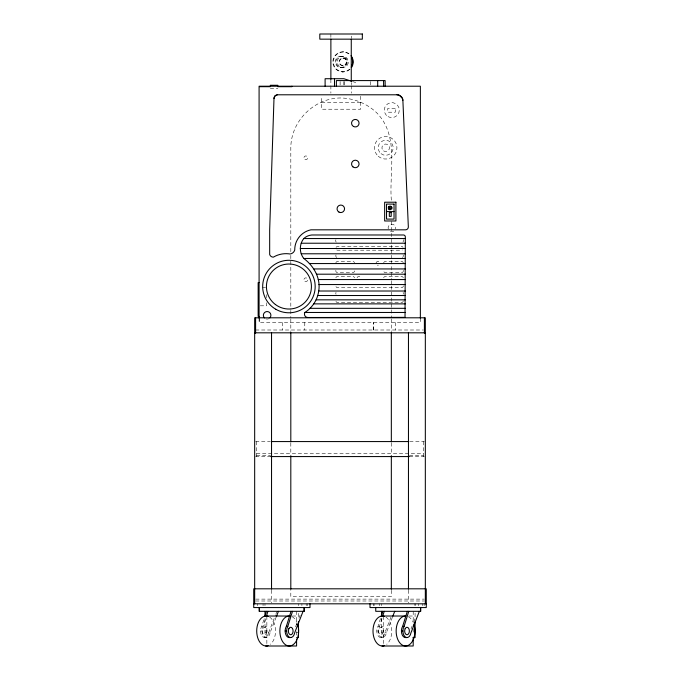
<?xml version="1.0" encoding="UTF-8"?>
<svg xmlns="http://www.w3.org/2000/svg" width="680" height="680" viewBox="0 0 680 680"><rect width="100%" height="100%" fill="white"/><g stroke="black" fill="none" stroke-linecap="round" stroke-linejoin="round"><path stroke-width="0.51" stroke-dasharray="3.4 2.55" d="M276.165 617.151L270.079 632.706L268.617 632.706A6.562 4.114 90 0 1 262.591 636.692A6.562 4.114 90 0 1 261.732 626.365L264.274 618.341M270.079 632.706A6.562 4.114 90 0 1 266.109 637.577A6.562 4.114 -90 0 1 261.995 631.006A6.562 4.114 90 0 1 263.194 626.365L266.05 617.338M390.983 617.151L384.897 632.706A6.562 4.114 90 0 1 380.392 637.517A6.562 4.114 90 0 1 376.813 631.006A6.562 4.114 -90 0 1 378.021 626.365L380.553 618.341M392.445 617.151L386.359 632.706A6.562 4.114 90 0 1 382.389 637.577A6.562 4.114 -90 0 1 378.275 631.006A6.562 4.114 90 0 1 379.482 626.365L382.33 617.338M268.617 632.706L275.459 615.204M275.842 614.236L276.981 611.32M295.528 626.875L296.667 623.96M298.953 618.12L300.093 615.204M411.051 628.821L412.19 625.906M413.712 622.013L415.607 617.151M343.026 51.876L343.51 51.876M340.034 56.321L343.451 56.304A5.635 5.593 -90 0 1 347.233 65.297A5.635 5.593 -90 0 1 337.62 64.107A5.635 5.593 -90 0 1 343.451 56.304M342.771 58.148A3.748 3.723 -90 0 1 345.984 63.784A3.748 3.723 -90 0 1 339.55 63.776A3.748 3.723 -90 0 1 342.771 58.148L343.264 58.148A3.748 3.723 -90 0 1 346.477 63.784A3.748 3.723 -90 0 1 340.034 63.776A3.748 3.723 -90 0 1 343.264 58.148M342.762 65.654L343.255 65.654M340.127 67.498A5.635 5.593 90 0 0 345.958 59.696A5.635 5.593 90 0 0 336.345 58.505A5.635 5.593 90 0 0 340.127 67.498L343.545 67.49M342.507 71.927L343 71.927M270.334 88.561L277.839 88.561M321.521 102.391L360.613 102.391M262.378 287.598L265.54 287.598M260.262 305.804L266.594 305.804L266.594 302.77M255.603 330.004L423.334 330.004M255.603 441.567L270.274 441.567M409.725 441.567L424.397 441.567M256.538 453.747L423.462 453.747M256.538 455.634L270.606 455.634M409.394 455.634L423.462 455.634M255.603 456.569L270.606 456.569M409.394 456.569L424.397 456.569M255.723 599.123L424.277 599.123M255.603 601.001L424.397 601.001M292.341 616.02L296.582 616.02M408.96 616.02L413.202 616.02M261.732 626.365L263.194 626.365M264.988 626.365L266.857 626.365M378.021 626.365L379.482 626.365M381.607 626.365L383.477 626.365M260.534 631.006L261.995 631.006M264.988 631.006L266.857 631.006M376.813 631.006L378.275 631.006M381.607 631.006L383.477 631.006M264.988 632.706L266.857 632.706M296.582 632.706L298.46 632.706M381.607 632.706L383.477 632.706M384.897 632.706L386.359 632.706M264.648 637.577L266.857 637.577M380.927 637.577L383.477 637.577M352.554 81.532L355.453 82.467L355.453 85.28M424.15 603.814L424.15 605.693M423.462 441.567L423.462 456.569M422.501 603.814L422.501 605.693M420.359 318.265L420.359 322.499L259.089 322.499L259.089 318.265M418.523 603.814L418.523 605.693M415.08 613.326L415.08 618.452M413.202 611.32L413.202 622.888M413.202 628.736L413.202 634.262M408.459 590.163L408.459 602.88M395.666 322.499L395.726 330.004M391.332 200.175C389.002 171.317 399.594 135.898 376.609 112.693C366.962 103.59 354.331 98.353 341.071 97.971C314.168 97.801 290.64 121.337 290.81 148.231L290.81 254.244M391.332 221.382L391.332 248.94M391.332 250.002L391.332 254.244M391.332 255.306L391.332 259.548M391.332 260.601L391.332 279.684M391.332 280.747L391.332 284.988M391.332 286.042L391.332 317.849M391.332 318.911L391.332 331.627M391.332 442.935L391.332 454.597M391.332 590.291L391.332 596.649L290.81 596.649L290.81 590.291M383.477 616.361L383.477 645.32M381.607 618.341L381.607 637.577M381.259 603.814L381.259 605.693M379.678 603.814L379.686 605.693M374.085 603.814L374.094 605.693M373.762 603.814L373.762 605.693M370.455 81.532L370.455 86.216M360.613 96.263L360.613 109.225L321.521 109.225L321.521 96.263M351.262 36.066L351.262 38.123M351.262 82.569L351.262 84.694M351.262 85.748L351.262 93.16M344.199 81.532L344.199 86.216M343.868 81.532L343.868 85.28M340.119 81.532L340.119 85.28M330.879 34L330.879 38.123M330.879 79.398L330.879 84.694M330.879 85.748L330.879 93.16M307.53 603.814L307.53 605.693M306.212 603.814L306.212 605.693M304.784 322.499L304.75 330.004M301.903 603.814L301.903 605.693M298.767 603.814L298.75 605.693M298.46 613.326L298.46 618.452M296.582 611.32L296.582 624.852M296.582 631.66L296.582 637.024M290.81 255.306L290.81 309.366M290.81 310.428L290.81 317.849M290.81 318.911L290.81 331.627M290.81 442.935L290.81 454.597M282.396 322.499L282.361 330.004M271.541 590.163L271.541 602.88M266.857 616.361L266.857 645.32M266.594 294.678L266.594 297.712M264.979 603.814L264.979 605.693M264.988 618.341L264.988 637.577M263.058 603.814L263.067 605.693M259.565 318.257L259.565 322.499M257.465 603.814L257.465 605.693M256.538 441.567L256.538 456.569M349.613 69.173A10.021 9.936 -90 0 1 335.563 68.808A10.021 9.936 -90 0 1 335.92 54.629A10.021 9.936 -90 0 1 349.979 54.995M350.098 69.173A10.021 9.936 90 0 1 336.048 68.808A10.021 9.936 90 0 1 336.413 54.629A10.021 9.936 90 0 1 350.464 54.995M292.094 616.7A15.002 9.401 -90 0 1 296.973 622.404M269.697 617.142A15.002 9.401 -90 0 1 275.502 630.351A15.002 9.401 -90 0 1 270.453 644.317M408.374 616.7A15.002 9.401 -90 0 1 413.253 622.404M385.985 617.142A15.002 9.401 -90 0 1 391.782 630.351A15.002 9.401 -90 0 1 386.733 644.317M378.361 265.157A1.878 1.878 0 0 1 377.392 265.157M376.065 262.854A1.878 1.878 0 0 1 379.686 262.854M403.257 270.343A1.878 1.878 0 0 1 401.447 272.697L385.509 272.697A1.878 1.878 0 0 1 383.699 270.343M388.229 228.905A3.748 3.748 0 0 1 391.85 224.179A3.748 3.748 0 0 1 395.479 228.905M393.728 231.175A3.748 3.748 0 0 1 389.98 231.175M335.869 270.343A1.878 1.878 0 0 0 337.679 272.697L352.682 272.697A1.878 1.878 0 0 0 354.493 270.343M403.189 239.675A2.014 2.014 0 0 1 402.866 242.105M336.745 249.942A1.878 1.878 0 0 0 337.679 250.198L401.447 250.198A1.878 1.878 0 0 0 402.381 249.942M336.056 247.384A1.878 1.878 0 0 1 337.679 246.44L401.447 246.44A1.878 1.878 0 0 1 403.07 247.384M335.869 262.837A1.878 1.878 0 0 1 337.679 261.443L352.682 261.443A1.878 1.878 0 0 1 354.493 262.837M383.699 277.839A1.878 1.878 0 0 1 385.509 276.454L401.447 276.454A1.878 1.878 0 0 1 403.257 277.839M383.699 262.837A1.878 1.878 0 0 1 385.509 261.443L401.447 261.443A1.878 1.878 0 0 1 403.257 262.837M403.257 300.764A1.81 1.81 0 0 1 401.447 302.575L337.679 302.575A1.81 1.81 0 0 1 335.869 300.764M336.056 294.27A1.878 1.878 0 0 1 336.056 292.392M335.869 277.839A1.878 1.878 0 0 1 337.679 276.454L352.682 276.454A1.878 1.878 0 0 1 354.493 277.839M403.325 285.829A1.878 1.878 0 0 1 401.447 287.7L337.679 287.7A1.878 1.878 0 0 1 335.809 285.829M336.745 257.448A1.878 1.878 0 0 1 336.056 254.881M403.07 292.392A1.878 1.878 0 0 1 403.07 294.27M357.076 277.805A1.878 1.878 0 0 1 360.706 277.805M336.26 242.105A2.014 2.014 0 0 1 335.937 239.675M269.008 318.563A3.748 3.748 0 0 1 265.26 318.563M403.07 254.881A1.878 1.878 0 0 1 402.381 257.448M347.166 62.585C346.868 68.332 338.427 69.122 336.413 64.107A4.955 4.573 90 0 1 336.37 59.789C338.589 53.95 348.33 56.151 347.166 62.585M395.258 108.451L387.762 108.451L387.762 112.208L395.258 112.208L395.258 108.451M415.046 605.693L415.046 603.814L415.029 605.693M373.277 330.004L373.277 322.499L373.226 330.004M266.373 633.556A3.748 2.354 -90 0 0 265.166 627.351A3.748 2.354 -90 0 0 262.403 632.128A3.748 2.354 -90 0 0 266.373 633.556M382.653 633.556A3.748 2.354 -90 0 0 381.446 627.351A3.748 2.354 -90 0 0 378.683 632.128A3.748 2.354 -90 0 0 382.653 633.556M388.067 116.629A7.505 7.505 0 0 0 399.322 110.126A7.505 7.505 0 0 0 388.067 103.632A7.505 7.505 0 0 0 388.067 116.629M381.021 153.671A7.505 7.505 0 0 0 393.108 148.894A7.505 7.505 0 0 0 382.925 140.819A7.505 7.505 0 0 0 381.021 153.671M304.878 159.443A1.878 1.878 0 0 0 307.692 157.819A1.878 1.878 0 0 0 304.878 156.196A1.878 1.878 0 0 0 304.878 159.443M383.52 150.858A3.748 3.748 0 0 0 389.419 148.13A3.748 3.748 0 0 0 384.115 144.389A3.748 3.748 0 0 0 383.52 150.858M378.225 156.213A11.254 11.254 0 0 0 396.712 150.042A11.254 11.254 0 0 0 382.118 137.122A11.254 11.254 0 0 0 378.225 156.213M304.878 281.367A1.878 1.878 0 0 0 307.692 279.743A1.878 1.878 0 0 0 304.878 278.12A1.878 1.878 0 0 0 304.878 281.367"/><path stroke-width="1.02" d="M388.365 208.225L388.374 207.63M391.723 209.066L392.096 207.731L391.416 206.533M273.998 98.303L269.679 229.823L269.679 254.473A3.774 3.774 0 0 0 273.411 257.133A24.854 24.854 0 0 1 288.915 253.827L289.952 253.997A5.593 5.593 0 0 0 294.738 250.027A20.315 20.315 0 0 1 310.938 229.823L405.467 229.823A2.873 2.873 0 0 0 408.34 226.831L402.883 100.428A6.349 6.095 0 0 0 402.365 98.252L399.194 95.217A5.644 5.38 0 0 0 397.001 94.792L277.618 94.792L275.102 95.812L273.998 98.303A3.629 3.629 0 0 1 277.159 94.817M318.716 291.014C320.883 278.162 313.795 265.957 303.79 258.468C299.2 252.841 299.2 244.171 303.79 238.544A13.319 13.319 0 0 1 313.93 234.982L403.452 234.982A1.87 1.87 0 0 1 405.322 236.852L405.034 317.356L307.793 317.5A3.357 3.357 0 0 1 304.887 312.469C312.324 307.692 317.534 299.863 318.716 291.014L405.322 291.014M388.374 207.697L388.493 207.238M290.734 637.577L289.272 637.577A6.562 4.114 -90 0 1 285.473 633.522A6.562 4.114 -90 0 1 286.365 626.365L291.031 611.32M303.076 611.32L294.703 632.706A6.562 4.114 -90 0 1 288.677 636.692A6.562 4.114 -90 0 1 287.827 626.365L292.493 611.32M407.014 637.577L405.552 637.577A6.562 4.114 -90 0 1 401.752 633.522A6.562 4.114 -90 0 1 402.645 626.365L407.32 611.32M419.356 611.32L410.992 632.706A6.562 4.114 -90 0 1 404.957 636.692A6.562 4.114 -90 0 1 404.107 626.365L408.774 611.32M264.902 616.335L266.483 611.32M266.365 616.335L267.945 611.32M381.183 616.335L382.763 611.32M382.644 616.335L384.225 611.32M276.548 616.182L278.443 611.32M392.827 616.182L394.731 611.32M388.518 207.256L388.773 206.788M388.773 206.856L389.504 206.269L389.13 206.542M390.949 209.559L389.512 209.559M389.563 206.32L391.416 206.609M259.565 86.691L270.334 86.691L270.334 85.28L277.839 85.28L277.839 86.691L291.899 86.691L291.899 86.216M386.529 211.59L394.034 211.59M303.79 238.544L405.322 238.544M301.197 243.227L405.322 243.227M300.297 248.506L405.322 248.506M301.197 253.784L405.322 253.784M303.79 258.468L405.322 258.468M309.349 263.56L405.322 263.56M313.871 268.94L405.322 268.94M316.557 274.193L405.322 274.193M318.223 279.548L405.322 279.548M259.089 282.625L258.153 282.625L258.153 316.387L259.089 316.387M318.911 284.554L405.322 284.554M317.73 295.519L405.322 295.519M316.098 299.837L405.322 299.837M313.871 303.875L405.322 303.875M309.918 308.329L405.322 308.329M304.887 312.469L405.322 312.469M254.668 332.809L425.332 332.809M254.668 333.004L255.603 333.004M424.397 333.004L425.332 333.004M271.328 441.567L408.671 441.567M270.606 456.569L409.394 456.569M253.725 603.814L426.275 603.814M266.517 616.02L290.216 616.02M382.798 616.02L405.96 616.02A15.002 9.401 -90 0 0 396.227 632.969A15.002 9.401 -90 0 0 408.382 645.32A15.002 9.401 -90 0 0 413.89 624.078M286.365 626.365L287.827 626.365M402.645 626.365L404.107 626.365M285.158 631.006L286.62 631.006M401.438 631.006L402.9 631.006M296.582 637.577L298.46 637.577L298.46 621.503M413.202 637.577L415.08 637.577L415.08 621.503M265.701 646L296.582 646L296.582 639.072M381.981 646L413.202 646L413.202 637.296M390.464 206.142L391.365 206.567M389.929 209.746L389.462 209.542M351.594 81.218L343.868 78.718L325.108 78.718L325.108 86.216M389.462 209.61L388.739 208.998M389.045 209.363L388.365 208.148M425.332 603.814L425.332 317.798L254.668 317.798L254.668 603.814M424.397 317.798L424.397 332.809M420.699 607.563L420.699 611.32L375.734 611.32L375.768 607.563M420.546 607.563L420.546 611.32M420.359 318.265L420.359 86.216L259.089 86.216L259.089 318.265M408.459 332.809L408.459 589.11M391.332 332.69L391.332 441.881M391.332 455.66L391.332 589.229M385.135 86.216L385.135 80.588L336.37 80.588L336.37 86.216M383.579 80.588L383.579 86.216M383.477 645.32L383.477 646M381.607 611.32L381.607 616.412M377.697 80.588L377.697 86.216M370.005 603.814L370.005 607.563L426.275 607.563L426.275 588.812L253.725 588.812L253.725 607.563L309.995 607.563L309.995 603.814M351.262 39.16L351.262 81.515M334.492 78.718L334.492 86.216M330.879 39.16L330.879 79.398M304.266 607.563L304.266 611.32L259.148 611.32L259.148 607.563M304.079 607.563L304.079 611.32M290.81 332.69L290.81 441.881M290.81 455.66L290.81 589.229M271.541 332.809L271.541 589.11M266.857 645.32L266.857 646M264.988 611.32L264.988 616.412M259.454 607.563L259.454 611.32M255.603 317.798L255.603 332.809M351.5 57.111A10.021 9.936 -90 0 1 351.245 67.141M351.033 55.658A10.021 9.936 90 0 1 351.738 67.141M297.611 624.078A15.002 9.401 -90 0 1 292.102 645.32A15.002 9.401 -90 0 1 279.947 632.969A15.002 9.401 -90 0 1 289.68 616.02M268.141 645.66A15.002 9.401 -90 0 1 256.708 631.014A15.002 9.401 -90 0 1 268.141 616.361M384.421 645.66A15.002 9.401 -90 0 1 372.988 631.014A15.002 9.401 -90 0 1 384.421 616.361M264.477 317.959A3.748 3.748 0 0 1 264.477 312.655A3.748 3.748 0 0 1 269.79 312.655A3.748 3.748 0 0 1 269.79 317.959M397.001 94.792A5.89 5.89 0 0 1 402.883 100.428M362.338 34L319.804 34L319.804 39.16L362.338 39.16L362.338 34M395.913 202.215L384.659 202.215L384.659 220.975L395.913 220.975L395.913 202.215M394.034 204.094L386.529 204.094L386.529 219.096L394.034 219.096L394.034 204.094M391.187 212.619L389.317 212.619L389.317 216.368L391.187 216.368L391.187 212.619M288.898 628.66A3.748 2.354 90 0 0 290.377 634.721A3.748 2.354 90 0 0 292.927 629.654A3.748 2.354 90 0 0 288.898 628.66M405.178 628.66A3.748 2.354 90 0 0 406.657 634.721A3.748 2.354 90 0 0 409.207 629.654A3.748 2.354 90 0 0 405.178 628.66M389.793 208.709A0.875 0.833 0 0 0 391.102 207.987A0.875 0.833 0 0 0 389.793 207.264A0.875 0.833 0 0 0 389.793 208.709M275.791 309.264A26.256 26.256 0 0 0 315.18 286.535A26.256 26.256 0 0 0 275.808 263.789A26.256 26.256 0 0 0 275.791 309.264M275.375 304.495A22.508 22.508 0 0 0 311.262 289.28A22.508 22.508 0 0 0 280.143 265.812A22.508 22.508 0 0 0 275.375 304.495M353.438 126.438A3.748 3.748 0 0 0 359.065 123.191A3.748 3.748 0 0 0 353.438 119.935A3.748 3.748 0 0 0 353.438 126.438M352.979 166.889A3.748 3.748 0 0 0 359.023 164.518A3.748 3.748 0 0 0 353.949 160.463A3.748 3.748 0 0 0 352.979 166.889M338.929 212.058A3.748 3.748 0 0 0 344.556 208.811A3.748 3.748 0 0 0 338.929 205.564A3.748 3.748 0 0 0 338.929 212.058"/></g></svg>
